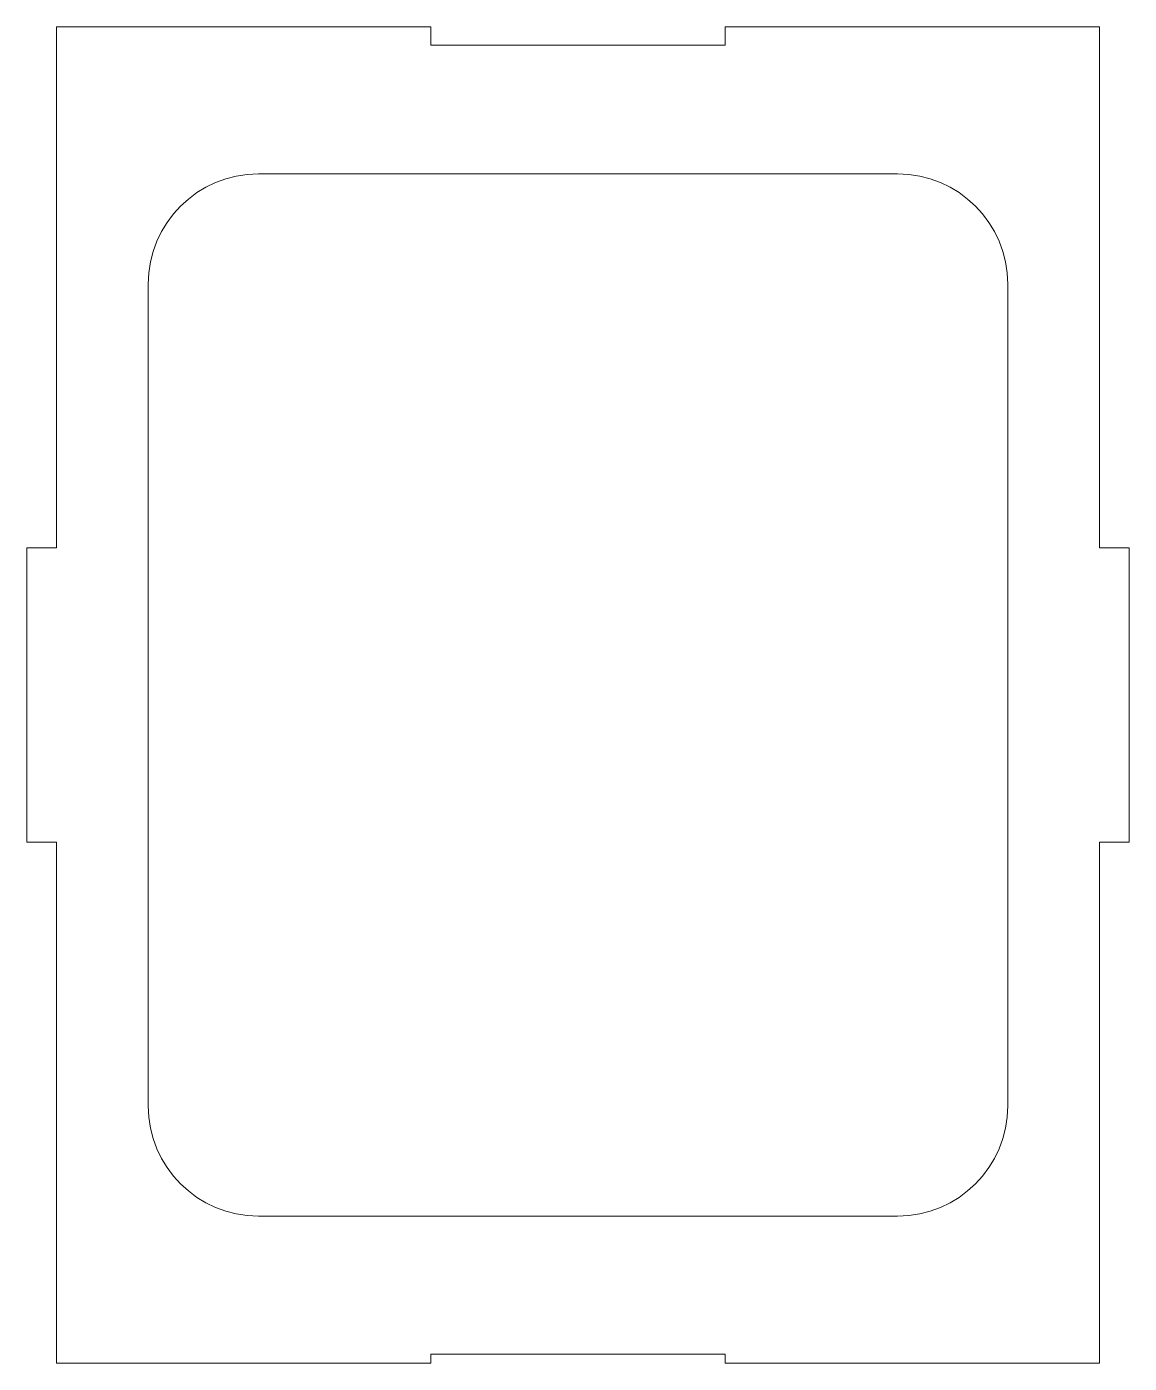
# Paper-space layout 'Sheet9' of a CAD drawing. Header units: inches. Extents: x 0.48 to 7.98, y 2.31 to 11.39.
import ezdxf

# ---------------------------------------------------------------- set-up
doc = ezdxf.new("R2010")
doc.units = ezdxf.units.IN
doc.header["$MEASUREMENT"] = 0

psp = doc.layouts.new('Sheet9')

# ---------------------------------------------------------------- linework, layer by layer
at = {"color": 1, "linetype": 'Continuous', "lineweight": 15}
for p, q in [((0.6809, 7.8498), (0.6809, 11.393)), ((0.6809, 11.393), (3.2294, 11.393)), ((3.2294, 11.268), (3.2294, 11.393)), ((5.2294, 11.393), (5.2294, 11.268)), ((5.2294, 11.393), (7.7779, 11.393)), ((7.7779, 7.8498), (7.7779, 11.393)), ((5.2294, 11.268), (3.2294, 11.268)), ((6.4029, 10.393), (2.0559, 10.393)), ((1.3059, 4.0566), (1.3059, 9.643)), ((7.1529, 4.0566), (7.1529, 9.643)), ((0.4794, 5.8498), (0.4794, 7.8498)), ((0.6809, 7.8498), (0.4794, 7.8498)), ((7.9794, 7.8498), (7.7779, 7.8498)), ((7.9794, 7.8498), (7.9794, 5.8498)), ((0.6809, 5.8498), (0.4794, 5.8498)), ((0.6809, 2.3066), (0.6809, 5.8498)), ((7.9794, 5.8498), (7.7779, 5.8498)), ((7.7779, 2.3066), (7.7779, 5.8498)), ((6.4029, 3.3066), (2.0559, 3.3066)), ((5.2294, 2.3691), (3.2294, 2.3691)), ((3.2294, 2.3691), (3.2294, 2.3066)), ((5.2294, 2.3066), (5.2294, 2.3691)), ((3.2294, 2.3066), (0.6809, 2.3066)), ((7.7779, 2.3066), (5.2294, 2.3066))]:
    psp.add_line(p, q, dxfattribs=at)
for centre, start, end in [((2.0559, 9.643), 90, 180), ((6.4029, 9.643), 0, 90), ((2.0559, 4.0566), 180, 270), ((6.4029, 4.0566), 270, 0)]:
    psp.add_arc(centre, 0.75, start, end, dxfattribs=at)

doc.saveas('drawing.dxf')
